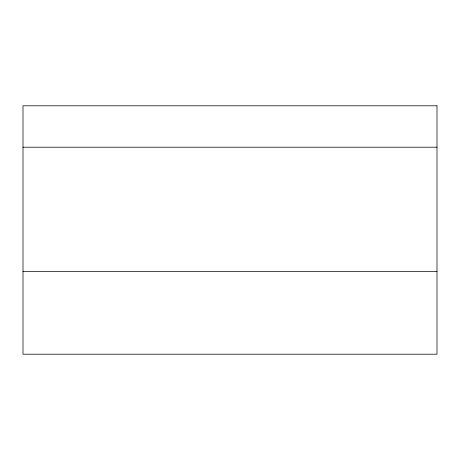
<?xml version="1.0" encoding="UTF-8"?>
<svg xmlns="http://www.w3.org/2000/svg" width="460" height="460" viewBox="0 0 460 460"><rect width="100%" height="100%" fill="white"/><g stroke="black" fill="none" stroke-linecap="round" stroke-linejoin="round"><path stroke-width="0.69" d="M23 147.2L437 147.2M23 271.4L437 271.4M437 105.8L23 105.8L23 354.2L437 354.2L437 105.8"/></g></svg>
